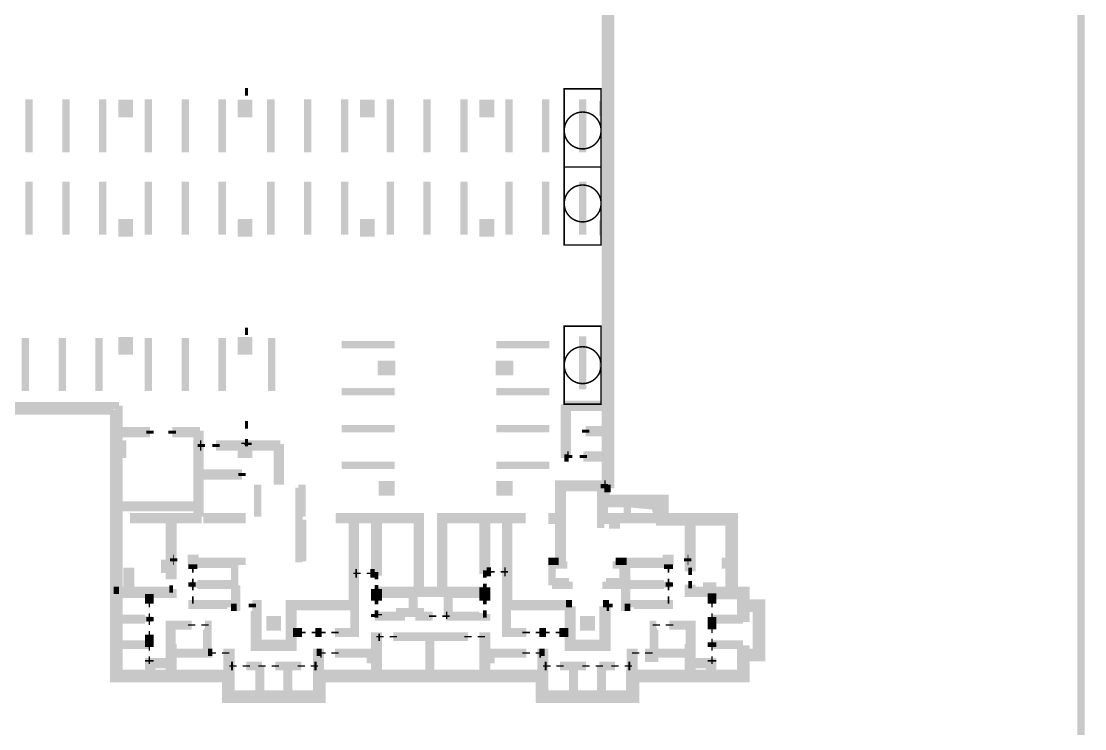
# Model space of a CAD drawing. Header units: millimetres. Extents: x 0 to 1249171, y -42321 to 335084.
# Drawn here: x 1177042 to 1249171, y 36956 to 84969 of the extents above; entities that cross this region are included whole.
import ezdxf

# ---------------------------------------------------------------- set-up
doc = ezdxf.new("R2010")
doc.units = ezdxf.units.MM
doc.header["$LTSCALE"] = 1000
for name, color, linetype in [('P_core', 1, 'Continuous'), ('P_lot', 5, 'Continuous'), ('留孔', 1, 'Continuous')]:
    doc.layers.add(name, color=color, linetype=linetype)
doc.layers.add('P_wall', color=7, linetype='Continuous', lineweight=50)

msp = doc.modelspace()

# ---------------------------------------------------------------- hatches: boundary and pattern name
at = {"layer": 'P_wall'}
for points in [[(1216597, 52240), (1220347, 52240), (1220347, 50990), (1220397, 50990), (1222537, 50990), (1225047, 50990), (1225047, 46350), (1225047, 45990), (1225847, 45990), (1225847, 45140), (1226897, 45140), (1226897, 42140), (1225847, 42140), (1225847, 40710), (1218357, 40710), (1218357, 39310), (1212537, 39310), (1212537, 40710), (1197077, 40710), (1197077, 39310), (1191257, 39310), (1191257, 40710), (1183667, 40710), (1183667, 46340), (1183317, 46340), (1183317, 40360), (1190907, 40360), (1190907, 38960), (1197427, 38960), (1197427, 40360), (1212187, 40360), (1212187, 38960), (1218707, 38960), (1218707, 40360), (1226197, 40360), (1226197, 41790), (1227247, 41790), (1227247, 45490), (1226197, 45490), (1226197, 46340), (1225397, 46340), (1225397, 46350), (1225397, 51340), (1222537, 51340), (1220697, 51340), (1220697, 51350), (1220697, 52590), (1216597, 52590)], [(1183667, 40360), (1183667, 42360), (1183417, 42360), (1183417, 40360)], [(1225847, 40360), (1225847, 42360), (1226197, 42360), (1226197, 40360)]]:
    msp.add_hatch(color=256, dxfattribs=at).paths.add_polyline_path(points)

# ---------------------------------------------------------------- linework, layer by layer
at = {"layer": 'P_core'}
for points in [[(1193667, 44610), (1194667, 44610), (1193667, 43610), (1194667, 43610)], [(1215947, 44610), (1214947, 44610), (1215947, 43610), (1214947, 43610)]]:
    msp.add_solid(points, dxfattribs=at)
at = {"layer": 'P_lot', "extrusion": (5.18032e-09, 4.98983e-22, 1), "const_width": 500, "elevation": 0}
for points in [[(1177567, 76080), (1177567, 79680)], [(1180067, 76080), (1180067, 79680)], [(1182567, 76080), (1182567, 79680)], [(1185667, 76080), (1185667, 79680)], [(1188167, 76080), (1188167, 79680)], [(1190667, 76080), (1190667, 79680)], [(1193967, 76080), (1193967, 79680)], [(1196467, 76080), (1196467, 79680)], [(1198967, 76080), (1198967, 79680)], [(1202067, 76080), (1202067, 79680)], [(1204567, 76080), (1204567, 79680)], [(1207067, 76080), (1207067, 79680)], [(1210117, 76080), (1210117, 79680)], [(1212617, 76080), (1212617, 79680)], [(1215117, 76080), (1215117, 79680)], [(1177317, 59880), (1177317, 63480)], [(1179817, 59880), (1179817, 63480)], [(1182317, 59880), (1182317, 63480)], [(1185667, 59880), (1185667, 63480)], [(1188167, 59880), (1188167, 63480)], [(1190667, 59880), (1190667, 63480)], [(1194017, 59880), (1194017, 63480)], [(1215117, 59980), (1215117, 63580)]]:
    msp.add_lwpolyline(points, dxfattribs=at)
at = {"layer": 'P_lot', "extrusion": (5.18032e-09, -4.98983e-22, 1), "const_width": 500, "elevation": 0}
for points in [[(1177567, 74080), (1177567, 70480)], [(1180067, 74080), (1180067, 70480)], [(1182567, 74080), (1182567, 70480)], [(1185667, 74080), (1185667, 70480)], [(1188167, 74080), (1188167, 70480)], [(1190667, 74080), (1190667, 70480)], [(1193967, 74080), (1193967, 70480)], [(1196467, 74080), (1196467, 70480)], [(1198967, 74080), (1198967, 70480)], [(1202067, 74080), (1202067, 70480)], [(1204567, 74080), (1204567, 70480)], [(1207067, 74080), (1207067, 70480)], [(1210117, 74080), (1210117, 70480)], [(1212617, 74080), (1212617, 70480)], [(1215117, 74080), (1215117, 70480)]]:
    msp.add_lwpolyline(points, dxfattribs=at)
at = {"layer": 'P_lot', "extrusion": (8.05396e-18, -5.18032e-09, 1), "const_width": 500, "elevation": 0}
for points in [[(1198767, 63030), (1202367, 63030)], [(1198767, 59830), (1202367, 59830)], [(1198767, 57330), (1202367, 57330)], [(1198767, 54830), (1202367, 54830)]]:
    msp.add_lwpolyline(points, dxfattribs=at)
at = {"layer": 'P_lot', "extrusion": (-8.05396e-18, -5.18032e-09, 1), "const_width": 500, "elevation": 0}
for points in [[(1212867, 63030), (1209267, 63030)], [(1212867, 59830), (1209267, 59830)], [(1212867, 57330), (1209267, 57330)], [(1212867, 54830), (1209267, 54830)]]:
    msp.add_lwpolyline(points, dxfattribs=at)
at = {"layer": 'P_wall', "const_width": 500}
for points in [[(1010902, 334834), (1248921, 334834), (1248921, -42071), (1010902, -42071)], [(1224797, 48320), (1225047, 48320), (1225047, 50990), (1222537, 50990), (1222537, 48070), (1222287, 48070), (1222287, 50990), (1220397, 50990), (1220347, 50990), (1220347, 52240), (1216597, 52240), (1216597, 51340), (1217407, 51340), (1217407, 50790), (1217157, 50790), (1217157, 51090), (1216347, 51090), (1216347, 52590), (1216347, 53310), (1213737, 53310), (1213737, 53040), (1213737, 51090), (1213047, 51090), (1213047, 51340), (1213487, 51340), (1213487, 53040), (1213487, 53560), (1216697, 53560), (1216697, 52590), (1220697, 52590), (1220697, 51350), (1220697, 51340), (1222537, 51340), (1225397, 51340), (1225397, 46350), (1225397, 46340), (1226197, 46340), (1226197, 45490), (1227247, 45490), (1227247, 41790), (1226197, 41790), (1226197, 40360), (1218707, 40360), (1218707, 38960), (1212187, 38960), (1212187, 40360), (1197427, 40360), (1197427, 38960), (1190907, 38960), (1190907, 40360), (1183317, 40360), (1183317, 46340), (1183667, 46340), (1183667, 40710), (1187077, 40710), (1187077, 42450), (1187327, 42450), (1187327, 40710), (1191007, 40710), (1191007, 42140), (1191257, 42140), (1191257, 40710), (1191257, 39310), (1197077, 39310), (1197077, 40710), (1197077, 42140), (1197327, 42140), (1197327, 40710), (1201007, 40710), (1201007, 43250), (1201257, 43250), (1201257, 40710), (1208357, 40710), (1208357, 43250), (1208607, 43250), (1208607, 40710), (1212287, 40710), (1212287, 42140), (1212537, 42140), (1212537, 40710), (1212537, 39310), (1218357, 39310), (1218357, 40710), (1218357, 40710), (1218357, 42140), (1218607, 42140), (1218607, 40710), (1222287, 40710), (1222287, 42450), (1222537, 42450), (1222537, 40710), (1225847, 40710), (1225847, 42140), (1225847, 42360), (1226197, 42360), (1226197, 42140), (1226897, 42140), (1226897, 45140), (1226197, 45140), (1226197, 44440), (1225847, 44440), (1225847, 45140), (1225847, 45990), (1225047, 45990), (1223897, 45990), (1223897, 46160), (1223897, 46160), (1223897, 46340), (1225047, 46340), (1225047, 46350), (1225047, 48070), (1224797, 48070)], [(1216597, 52240), (1220347, 52240), (1220347, 50990), (1220397, 50990), (1222537, 50990), (1225047, 50990), (1225047, 46350), (1225047, 45990), (1225847, 45990), (1225847, 45140), (1226897, 45140), (1226897, 42140), (1225847, 42140), (1225847, 40710), (1218357, 40710), (1218357, 39310), (1212537, 39310), (1212537, 40710), (1197077, 40710), (1197077, 39310), (1191257, 39310), (1191257, 40710), (1183667, 40710), (1183667, 46340), (1183317, 46340), (1183317, 40360), (1190907, 40360), (1190907, 38960), (1197427, 38960), (1197427, 40360), (1212187, 40360), (1212187, 38960), (1218707, 38960), (1218707, 40360), (1226197, 40360), (1226197, 41790), (1227247, 41790), (1227247, 45490), (1226197, 45490), (1226197, 46340), (1225397, 46340), (1225397, 46350), (1225397, 51340), (1222537, 51340), (1220697, 51340), (1220697, 51350), (1220697, 52590), (1216597, 52590)], [(1220217, 52240), (1218147, 52240), (1218147, 51340), (1220217, 51340)], [(1183667, 40360), (1183667, 42360), (1183417, 42360), (1183417, 40360)], [(1225847, 40360), (1225847, 42360), (1226197, 42360), (1226197, 40360)]]:
    msp.add_lwpolyline(points, close=True, dxfattribs=at)
for points in [[(1216667, 53560), (1216667, 91300)], [(1217017, 91300), (1217017, 53260)], [(1184367, 79400), (1183867, 79400), (1183867, 78700), (1184367, 78700), (1184367, 79400)], [(1192467, 79400), (1191967, 79400), (1191967, 78700), (1192467, 78700), (1192467, 79400)], [(1200767, 79400), (1200267, 79400), (1200267, 78700), (1200767, 78700), (1200767, 79400)], [(1208867, 79400), (1208367, 79400), (1208367, 78700), (1208867, 78700), (1208867, 79400)], [(1216967, 79300), (1216467, 79300), (1216467, 78800), (1216967, 78800), (1216967, 79300)], [(1184367, 71300), (1183867, 71300), (1183867, 70600), (1184367, 70600), (1184367, 71300)], [(1192467, 71300), (1191967, 71300), (1191967, 70600), (1192467, 70600), (1192467, 71300)], [(1200767, 71300), (1200267, 71300), (1200267, 70600), (1200767, 70600), (1200767, 71300)], [(1208867, 71300), (1208367, 71300), (1208367, 70600), (1208867, 70600), (1208867, 71300)], [(1216967, 71200), (1216467, 71200), (1216467, 70700), (1216967, 70700), (1216967, 71200)], [(1184367, 63300), (1183867, 63300), (1183867, 62600), (1184367, 62600), (1184367, 63300)], [(1192467, 63300), (1191967, 63300), (1191967, 62600), (1192467, 62600), (1192467, 63300)], [(1183317, 58530), (1164617, 58530)], [(1164967, 58880), (1183667, 58880)], [(1183317, 58580), (1183317, 42050)], [(1183317, 46340), (1183317, 58530)], [(1183667, 58880), (1183667, 46340)], [(1185777, 57180), (1183617, 57180)], [(1185777, 56980), (1183617, 56980)], [(1185777, 56980), (1185777, 57180)], [(1187277, 56980), (1187277, 57180)], [(1189157, 57180), (1187277, 57180)], [(1188957, 56980), (1188957, 51340)], [(1189157, 57180), (1189157, 51340)], [(1183917, 56280), (1183417, 56280), (1183417, 55580), (1183917, 55580), (1183917, 56280)], [(1189257, 56280), (1189157, 56280)], [(1189257, 56080), (1189157, 56080)], [(1189257, 56080), (1189257, 56280)], [(1190257, 56080), (1190257, 56280)], [(1194617, 56280), (1190257, 56280)], [(1194417, 56080), (1190257, 56080)], [(1194417, 56080), (1194417, 53510)], [(1194617, 56280), (1194617, 53510)], [(1192017, 54310), (1189157, 54310)], [(1192017, 54110), (1189157, 54110)], [(1192017, 54310), (1192017, 54110)], [(1193067, 53510), (1193067, 51340)], [(1195877, 53310), (1195877, 48250)], [(1196077, 53510), (1196077, 51340)], [(1213737, 53310), (1213737, 48250)], [(1216347, 53310), (1216347, 50575)], [(1225997, 46140), (1225197, 46140), (1225197, 51140), (1225197, 51140), (1225197, 51140), (1216347, 51140), (1216347, 53310)], [(1226197, 46340), (1225397, 46340), (1225397, 51340), (1225397, 51340), (1225397, 51340), (1216547, 51340), (1216547, 53510)], [(1216547, 53510), (1216547, 51340)], [(1216597, 53560), (1216667, 53560)], [(1216597, 53260), (1216597, 53560)], [(1217017, 53260), (1216597, 53260)], [(1216547, 52440), (1220547, 52440), (1220547, 51340)], [(1188957, 52150), (1183617, 52150)], [(1188957, 51950), (1183617, 51950)], [(1216547, 52240), (1220347, 52240), (1220347, 51340)], [(1218147, 52240), (1220002, 52074), (1220217, 51340)], [(1188957, 51340), (1184417, 51340)], [(1189277, 51140), (1184417, 51140)], [(1187327, 51140), (1187327, 48070), (1186877, 48070), (1186877, 47870), (1187327, 47870), (1187327, 47340), (1187077, 47340), (1187077, 47770), (1186777, 47770), (1186777, 48170), (1187077, 48170), (1187077, 51140)], [(1189397, 51340), (1192257, 51340)], [(1189397, 51140), (1192257, 51140)], [(1192707, 45440), (1193107, 45440), (1193107, 42740), (1195227, 42740), (1195227, 45440), (1199507, 45440), (1199507, 51140)], [(1196127, 51140), (1196127, 48320)], [(1211247, 51340), (1205497, 51340), (1205497, 51340), (1205497, 51340), (1205497, 46350), (1204117, 46350), (1204117, 51340), (1204117, 51340), (1204117, 51340), (1198367, 51340)], [(1211247, 51140), (1205697, 51140), (1205697, 51140), (1205697, 51140), (1205697, 46150), (1203917, 46150), (1203917, 51140), (1203917, 51140), (1203917, 51140), (1198367, 51140)], [(1199707, 47550), (1199707, 51140)], [(1201007, 47550), (1201007, 51140)], [(1201257, 47350), (1201257, 51140)], [(1208357, 47450), (1208357, 51140)], [(1208607, 47650), (1208607, 51140)], [(1209907, 48250), (1209907, 51140)], [(1209907, 47650), (1209907, 51140)], [(1213997, 45440), (1210107, 45440), (1210107, 51140)], [(1213487, 51140), (1213487, 48320)], [(1213487, 51140), (1213487, 48320)], [(1213737, 51140), (1213737, 48250)], [(1220347, 51340), (1217357, 51340)], [(1220347, 51340), (1217357, 51340)], [(1220347, 51140), (1217357, 51140)], [(1220347, 51140), (1217357, 51140)], [(1222287, 47640), (1222287, 51140)], [(1222537, 47640), (1222537, 51140)], [(1187377, 48520), (1187327, 48520)], [(1187377, 48320), (1187327, 48320)], [(1187377, 48520), (1187377, 48320)], [(1191507, 48320), (1188827, 48320), (1188827, 48520), (1188577, 48520), (1188577, 48320), (1188627, 48320), (1188627, 48120), (1191507, 48120)], [(1188627, 47790), (1188627, 48120)], [(1192257, 48320), (1191507, 48320), (1191507, 45440), (1188727, 45440), (1188727, 45690)], [(1188727, 47790), (1188727, 48120)], [(1192257, 48320), (1191507, 48320), (1191507, 46750)], [(1213487, 48320), (1212787, 48320)], [(1217357, 48320), (1218107, 48320), (1218107, 46750)], [(1217357, 48320), (1218107, 48320), (1218107, 46750)], [(1218107, 45440), (1218107, 48320), (1217357, 48320)], [(1217357, 48320), (1218107, 48320), (1218107, 45440), (1220887, 45440), (1220887, 45690)], [(1218107, 48320), (1217357, 48320)], [(1218107, 48320), (1220787, 48320), (1220787, 48520), (1221037, 48520), (1221037, 48320), (1220987, 48320), (1220987, 48120), (1218107, 48120)], [(1218107, 48320), (1218107, 45440)], [(1220887, 47790), (1220887, 48120)], [(1220987, 47790), (1220987, 48120)], [(1222237, 48520), (1222287, 48520)], [(1222237, 48520), (1222237, 48320)], [(1222237, 48320), (1222287, 48320)], [(1184217, 46760), (1184217, 47890)], [(1184467, 46760), (1184467, 47890)], [(1188627, 47790), (1188727, 47790)], [(1195617, 45240), (1199707, 45240), (1199707, 47450)], [(1199807, 47550), (1199707, 47550)], [(1199807, 47450), (1199707, 47450)], [(1199807, 47550), (1199807, 47450)], [(1201007, 47550), (1200707, 47550)], [(1200707, 47550), (1200707, 47450)], [(1201007, 47450), (1200707, 47450)], [(1201007, 47350), (1201007, 47450)], [(1208357, 47450), (1208607, 47450)], [(1208607, 47650), (1208907, 47650)], [(1208607, 47450), (1208607, 47550)], [(1208607, 47550), (1208907, 47550)], [(1208907, 47650), (1208907, 47550)], [(1209807, 47650), (1209907, 47650)], [(1209807, 47650), (1209807, 47550)], [(1209807, 47550), (1209907, 47550)], [(1213997, 45240), (1209907, 45240), (1209907, 48050)], [(1214087, 48070), (1213037, 48070), (1213037, 46940), (1214187, 46940)], [(1217157, 48070), (1217857, 48070), (1217857, 46940), (1216707, 46940)], [(1220987, 47790), (1220887, 47790)], [(1222287, 47640), (1222537, 47640)], [(1191257, 39310), (1191257, 40710), (1183667, 40710), (1183667, 46090), (1184467, 46090), (1184467, 46760), (1184217, 46760), (1184217, 46340), (1183417, 46340), (1183417, 40360), (1191057, 40360), (1191057, 38960)], [(1188627, 46590), (1188627, 46890)], [(1188627, 46890), (1188727, 46890)], [(1191507, 46790), (1188727, 46790), (1188727, 46890)], [(1188727, 46590), (1188727, 46690), (1191507, 46690)], [(1191657, 46690), (1191657, 45190), (1191507, 45190)], [(1201257, 47350), (1201007, 47350)], [(1213037, 46690), (1214187, 46690), (1214187, 46940)], [(1217957, 46690), (1216707, 46690), (1216707, 46940)], [(1218107, 45190), (1217957, 45190), (1217957, 46690)], [(1217957, 46690), (1217957, 45190), (1218107, 45190)], [(1218107, 46790), (1220887, 46790), (1220887, 46890)], [(1220887, 46590), (1220887, 46690), (1218107, 46690)], [(1220987, 46890), (1220887, 46890)], [(1220987, 46590), (1220987, 46890)], [(1222287, 46740), (1222537, 46740)], [(1225197, 46140), (1223837, 46140), (1223837, 46540), (1223637, 46540), (1223637, 46140), (1222287, 46140), (1222287, 46740)], [(1222537, 46740), (1222537, 46340), (1223537, 46340), (1223537, 46640), (1223937, 46640), (1223937, 46340), (1225197, 46340)], [(1183667, 46340), (1183317, 46340)], [(1184467, 46340), (1187077, 46340), (1187077, 46440)], [(1184467, 46090), (1187327, 46090), (1187327, 46440)], [(1185677, 45440), (1185677, 46090)], [(1185777, 45440), (1185777, 46090)], [(1186077, 46340), (1187077, 46340)], [(1187327, 46440), (1187077, 46440)], [(1188627, 46590), (1188727, 46590)], [(1201007, 45650), (1201007, 46450)], [(1201257, 46450), (1201007, 46450)], [(1201257, 45650), (1201257, 46450)], [(1201257, 46340), (1203917, 46340)], [(1201257, 46090), (1203567, 46090)], [(1203567, 46090), (1203567, 44900)], [(1203667, 46150), (1205947, 46150)], [(1203667, 46150), (1203667, 44900)], [(1205697, 46340), (1208357, 46340)], [(1205947, 46150), (1205947, 44650)], [(1208357, 46090), (1206047, 46090), (1206047, 44650)], [(1208357, 45650), (1208357, 46550)], [(1208357, 46550), (1208607, 46550)], [(1208607, 45650), (1208607, 46550)], [(1220987, 46590), (1220887, 46590)], [(1223837, 45440), (1223837, 46140)], [(1223937, 45440), (1223937, 46140)], [(1185677, 45440), (1185777, 45440)], [(1191007, 45340), (1188627, 45340), (1188627, 45690)], [(1188627, 45690), (1188727, 45690)], [(1192707, 45440), (1192707, 45190)], [(1192707, 45190), (1192857, 45190), (1192857, 42490), (1195477, 42490), (1195477, 45240), (1195617, 45240)], [(1199707, 45240), (1199707, 43440), (1198327, 43440)], [(1199607, 45240), (1199607, 43540), (1198327, 43540)], [(1201257, 45650), (1201007, 45650)], [(1208357, 45650), (1208607, 45650)], [(1209907, 45240), (1209907, 43440), (1211287, 43440)], [(1210007, 45240), (1210007, 43540), (1211287, 43540)], [(1213997, 45440), (1214397, 45440)], [(1216757, 45190), (1216757, 42490), (1214137, 42490), (1214137, 45240), (1213997, 45240)], [(1216507, 45260), (1216507, 42740), (1214387, 42740), (1214387, 45260)], [(1216907, 45440), (1216497, 45440)], [(1216907, 45440), (1216907, 45190)], [(1218607, 45340), (1220987, 45340), (1220987, 45690)], [(1220987, 45690), (1220887, 45690)], [(1223937, 45440), (1223837, 45440)], [(1183667, 44440), (1185677, 44440), (1185677, 44540)], [(1185677, 44540), (1185777, 44540)], [(1185777, 44240), (1185777, 44540)], [(1191257, 45190), (1191657, 45190)], [(1201007, 44550), (1202817, 44550), (1202817, 44800), (1204017, 44800), (1204017, 44550), (1204947, 44550)], [(1201007, 44550), (1201007, 44750)], [(1201257, 44750), (1201007, 44750)], [(1201257, 44650), (1202717, 44650), (1202717, 44900), (1203567, 44900)], [(1201257, 44650), (1201257, 44750)], [(1203667, 44900), (1204117, 44900), (1204117, 44650), (1204947, 44650)], [(1204947, 44550), (1204947, 44650)], [(1204947, 44550), (1204947, 44650)], [(1205847, 44550), (1208607, 44550), (1208607, 44750)], [(1205847, 44650), (1205947, 44650)], [(1205847, 44550), (1205847, 44650)], [(1205847, 44550), (1205847, 44650)], [(1206047, 44650), (1208357, 44650), (1208357, 44750)], [(1208357, 44750), (1208607, 44750)], [(1216907, 45190), (1216757, 45190)], [(1218357, 45190), (1217957, 45190)], [(1223837, 43710), (1223837, 44540)], [(1223937, 44540), (1223837, 44540)], [(1223937, 43710), (1223937, 44540)], [(1185677, 44240), (1185677, 44340), (1183667, 44340)], [(1185677, 44240), (1185777, 44240)], [(1188607, 44040), (1187077, 44040), (1187077, 40710)], [(1187257, 40710), (1187257, 43940), (1188607, 43940)], [(1188607, 44040), (1188607, 43940)], [(1189707, 42140), (1189707, 44040), (1189507, 44040)], [(1189507, 44040), (1189507, 43940)], [(1189507, 43940), (1189607, 43940), (1189607, 42140)], [(1222357, 42040), (1220007, 42040), (1220007, 41740), (1219607, 41740), (1219607, 42140), (1219707, 42140), (1219707, 41840), (1219907, 41840), (1219907, 44040), (1220107, 44040)], [(1220107, 43940), (1220007, 43940), (1220007, 42140), (1222357, 42140)], [(1220107, 44040), (1220107, 43940)], [(1221007, 44040), (1222537, 44040), (1222537, 40710)], [(1221007, 44040), (1221007, 43940)], [(1222357, 40710), (1222357, 43940), (1221007, 43940)], [(1225997, 44440), (1223937, 44440)], [(1225997, 44340), (1223937, 44340)], [(1185677, 42510), (1185677, 43340)], [(1185677, 43340), (1185777, 43340)], [(1185777, 42510), (1185777, 43340)], [(1196077, 43540), (1195477, 43540)], [(1196077, 43440), (1195477, 43440)], [(1196077, 43540), (1196077, 43440)], [(1197427, 43540), (1196977, 43540)], [(1196977, 43540), (1196977, 43440)], [(1197427, 43440), (1196977, 43440)], [(1197427, 43540), (1197427, 43440)], [(1198327, 43540), (1198327, 43440)], [(1201007, 40560), (1201007, 43250), (1201367, 43250)], [(1201257, 40560), (1201257, 43150)], [(1201257, 43150), (1201367, 43150)], [(1201367, 43250), (1201367, 43150)], [(1207347, 43250), (1202267, 43250)], [(1202267, 43250), (1202267, 43150)], [(1202267, 43150), (1207347, 43150)], [(1204707, 43150), (1204707, 40560)], [(1204807, 43150), (1204807, 40560)], [(1207347, 43250), (1207347, 43150)], [(1208247, 43250), (1208247, 43150)], [(1208607, 40560), (1208607, 43250), (1208247, 43250)], [(1208357, 40560), (1208357, 43150), (1208247, 43150)], [(1211287, 43540), (1211287, 43440)], [(1212187, 43540), (1212637, 43540)], [(1212187, 43540), (1212187, 43440)], [(1212187, 43440), (1212637, 43440)], [(1212637, 43540), (1212637, 43440)], [(1213537, 43540), (1214137, 43540)], [(1213537, 43540), (1213537, 43440)], [(1213537, 43440), (1214137, 43440)], [(1223937, 43710), (1223837, 43710)], [(1183667, 42710), (1185677, 42710)], [(1183667, 42610), (1185677, 42610)], [(1185677, 42510), (1185777, 42510)], [(1223837, 42510), (1223837, 42810)], [(1223937, 42810), (1223837, 42810)], [(1223937, 42510), (1223837, 42510)], [(1223937, 42510), (1223937, 42810)], [(1225997, 42710), (1223937, 42710)], [(1225997, 42610), (1223937, 42610)], [(1185677, 41510), (1185677, 41610)], [(1185677, 41610), (1185777, 41610)], [(1185777, 41510), (1185777, 41610)], [(1187257, 42140), (1189607, 42140)], [(1187257, 42040), (1190007, 42040)], [(1189707, 42140), (1190007, 42140)], [(1190007, 42140), (1190007, 42040)], [(1190907, 42140), (1191257, 42140), (1191257, 40710)], [(1190907, 42140), (1190907, 42040)], [(1190907, 42040), (1191007, 42040), (1191007, 40710)], [(1197077, 42140), (1197427, 42140)], [(1197077, 42140), (1197077, 40560)], [(1197327, 42040), (1197327, 40560)], [(1197327, 42040), (1197427, 42040)], [(1197427, 42140), (1197427, 42040)], [(1198327, 42140), (1200807, 42140), (1200807, 41740), (1201007, 41740)], [(1198327, 42140), (1198327, 42040)], [(1198327, 42040), (1200707, 42040), (1200707, 41640), (1201007, 41640)], [(1208607, 41740), (1208807, 41740), (1208807, 42140), (1211287, 42140)], [(1208607, 40560), (1208607, 42040)], [(1208607, 41640), (1208907, 41640), (1208907, 42040), (1211287, 42040)], [(1211287, 42140), (1211287, 42040)], [(1212537, 42140), (1212187, 42140)], [(1212187, 42140), (1212187, 42040)], [(1212287, 42040), (1212187, 42040)], [(1212287, 42040), (1212287, 40560)], [(1212287, 42040), (1212287, 40560)], [(1212537, 42140), (1212537, 40560)], [(1212537, 42140), (1212537, 40560)], [(1218707, 42140), (1218357, 42140), (1218357, 40710)], [(1218707, 42040), (1218607, 42040), (1218607, 40710)], [(1218707, 42140), (1218707, 42040)], [(1219607, 42140), (1219607, 42040)], [(1222357, 40710), (1222357, 42040)], [(1223837, 41510), (1223837, 41610)], [(1223937, 41610), (1223837, 41610)], [(1223937, 41510), (1223937, 41610)], [(1226197, 41790), (1226197, 40360), (1225947, 40360)], [(1225997, 40550), (1225997, 42140)], [(1226197, 40350), (1226197, 41940)], [(1187077, 41510), (1185677, 41510), (1185677, 40710)], [(1187077, 41310), (1185877, 41310), (1185877, 40710)], [(1191407, 41260), (1191257, 41260)], [(1191407, 41160), (1191257, 41160)], [(1191407, 41260), (1191407, 41160)], [(1193367, 41260), (1192307, 41260)], [(1192307, 41260), (1192307, 41160)], [(1193367, 41160), (1192307, 41160)], [(1193167, 41160), (1193167, 39310)], [(1193267, 41160), (1193267, 39310)], [(1193367, 41260), (1193367, 41160)], [(1196027, 41260), (1194267, 41260)], [(1194267, 41260), (1194267, 41160)], [(1196027, 41160), (1194267, 41160)], [(1195067, 41160), (1195067, 39310)], [(1195167, 41160), (1195167, 39310)], [(1196027, 41260), (1196027, 41160)], [(1197077, 41260), (1196927, 41260)], [(1196927, 41260), (1196927, 41160)], [(1197077, 41160), (1196927, 41160)], [(1212537, 41260), (1212687, 41260)], [(1212537, 41160), (1212687, 41160)], [(1212687, 41260), (1212687, 41160)], [(1213587, 41260), (1215347, 41260)], [(1213587, 41260), (1213587, 41160)], [(1213587, 41160), (1215347, 41160)], [(1214447, 41160), (1214447, 39310)], [(1214547, 41160), (1214547, 39310)], [(1215347, 41260), (1215347, 41160)], [(1216247, 41260), (1217307, 41260)], [(1216247, 41260), (1216247, 41160)], [(1216247, 41160), (1217307, 41160)], [(1216347, 41160), (1216347, 39310)], [(1216447, 41160), (1216447, 39310)], [(1217307, 41260), (1217307, 41160)], [(1218207, 41260), (1218357, 41260)], [(1218207, 41260), (1218207, 41160)], [(1218207, 41260), (1218357, 41260)], [(1218207, 41260), (1218207, 41160)], [(1218207, 41160), (1218357, 41160)], [(1218207, 41160), (1218357, 41160)], [(1222537, 41510), (1223937, 41510), (1223937, 40710)], [(1222537, 41310), (1223737, 41310), (1223737, 40710)], [(1191057, 38960), (1197277, 38960), (1197277, 40360), (1212337, 40360), (1212337, 38960), (1218657, 38960), (1218657, 40360), (1226197, 40360)], [(1191257, 39310), (1197077, 39310), (1197077, 40560), (1212537, 40560), (1212537, 39310), (1218307, 39310), (1218307, 40710), (1225997, 40710)]]:
    msp.add_lwpolyline(points, dxfattribs=at)
at = {"layer": 'P_wall', "const_width": 500, "elevation": 0}
for points in [[(1192417, 80180), (1192217, 80180)], [(1192417, 63930), (1192217, 63930)], [(1202173, 61180), (1202173, 61680), (1201473, 61680), (1201473, 61180), (1202173, 61180)], [(1210173, 61180), (1210173, 61680), (1209473, 61680), (1209473, 61180), (1210173, 61180)], [(1216967, 61680), (1216467, 61680), (1216467, 61180), (1216967, 61180), (1216967, 61680)], [(1213867, 58980), (1216667, 58980)], [(1213867, 58980), (1213867, 55330)], [(1214067, 58780), (1214067, 55530)], [(1216667, 58780), (1214067, 58780)], [(1192217, 57580), (1192417, 57580)], [(1188957, 56980), (1187277, 56980)], [(1215317, 57260), (1216667, 57260)], [(1215317, 57260), (1215317, 57060)], [(1215317, 57060), (1216667, 57060)], [(1192467, 56280), (1191967, 56280), (1191967, 55580), (1192467, 55580), (1192467, 56280)], [(1192217, 56280), (1192217, 56380)], [(1192217, 56380), (1192417, 56380)], [(1192417, 56210), (1192417, 56380)], [(1213867, 55330), (1214167, 55330)], [(1214067, 55530), (1214167, 55530)], [(1214167, 55330), (1214167, 55530)], [(1215167, 55530), (1216667, 55530)], [(1215167, 55330), (1215167, 55530)], [(1215167, 55330), (1216667, 55330)], [(1202123, 53030), (1202123, 53530), (1201523, 53530), (1201523, 53030), (1202123, 53030)], [(1210123, 53030), (1210123, 53530), (1209523, 53530), (1209523, 53030), (1210123, 53030)]]:
    msp.add_lwpolyline(points, dxfattribs=at)
at = {"layer": 'P_wall', "extrusion": (-1, 0, 0), "const_width": 500}
for points, elevation in [([(-69930, 0), (-80180, 0)], -1192217), ([(-69930, 0), (-80180, 0)], -1192417), ([(-57580, 0), (-63930, 0)], -1192217), ([(-57580, 0), (-63930, 0)], -1192417)]:
    msp.add_lwpolyline(points, dxfattribs=dict(at, elevation=elevation))
at = {"layer": 'P_wall', "extrusion": (0, -1, 0), "const_width": 500, "elevation": -69930}
msp.add_lwpolyline([(1192417, 0), (1192217, 0)], dxfattribs=at)
at = {"layer": '留孔', "color": 1, "const_width": 100, "elevation": 0}
for points in [[(1213867, 80380), (1216367, 80380), (1216367, 75080), (1213867, 75080)], [(1213867, 69780), (1216367, 69780), (1216367, 75080), (1213867, 75080)], [(1213867, 64280), (1216367, 64280), (1216367, 58980), (1213867, 58980)]]:
    msp.add_lwpolyline(points, close=True, dxfattribs=at)
for points in [[(1216367, 77556, 1), (1213867, 77556, 1), (1216367, 77556, 1)], [(1216367, 72604, -1), (1213867, 72604, -1), (1216367, 72604, -1)], [(1216367, 61630, 1), (1213867, 61630, 1), (1216367, 61630, 1)]]:
    msp.add_lwpolyline(points, format="xyb", dxfattribs=at)

doc.saveas('drawing.dxf')
